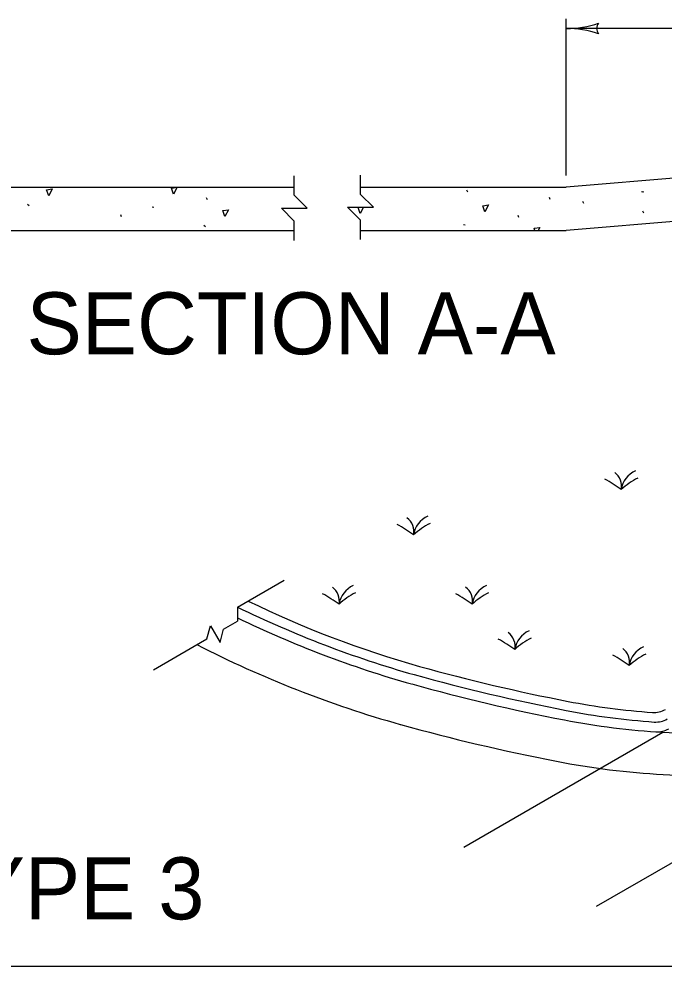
# Model space of a CAD drawing. Extents: x 1000 to 1107, y 1000 to 1121.
# Drawn here: x 1028.886 to 1031.386, y 1014.016 to 1017.684 of the extents above; entities that cross this region are included whole.
import ezdxf

# ---------------------------------------------------------------- set-up
doc = ezdxf.new("R2010")
doc.units = 0
doc.layers.add('Level 1', color=7, linetype='Continuous')
doc.layers.add('Level 2', color=7, linetype='Continuous')

msp = doc.modelspace()

# ---------------------------------------------------------------- linework, layer by layer
at = {"layer": 'Level 1'}
for p, q in [((1031.0069, 1017.0776), (1031.0069, 1017.6837)), ((1031.535, 1017.6469), (1031.0069, 1017.6469)), ((1033.5069, 1017.2402), (1031.0069, 1017.0319)), ((1033.5069, 1017.0736), (1031.0069, 1016.8652)), ((1028.8119, 1017.0319), (1029.9526, 1017.0319)), ((1030.2095, 1017.0319), (1031.0069, 1017.0319)), ((1030.6248, 1017.0124), (1030.6216, 1017.0206)), ((1029.6163, 1016.9829), (1029.6131, 1016.9911)), ((1030.9443, 1016.9841), (1030.9412, 1016.9923)), ((1031.2978, 1017.0151), (1031.304, 1017.0138)), ((1031.3017, 1017.0161), (1031.3079, 1017.0149)), ((1028.9193, 1016.9662), (1028.9255, 1016.9612)), ((1029.4021, 1016.9559), (1029.4084, 1016.9546)), ((1031.0743, 1016.9685), (1031.0712, 1016.9766)), ((1029.2834, 1016.9176), (1029.2803, 1016.9257)), ((1030.8232, 1016.9145), (1030.82, 1016.9226)), ((1031.3073, 1016.9315), (1031.3041, 1016.9396)), ((1029.6018, 1016.8853), (1029.608, 1016.8803)), ((1030.609, 1016.8875), (1030.6153, 1016.8862)), ((1028.8119, 1016.8652), (1029.9526, 1016.8652)), ((1030.2095, 1016.8652), (1031.0069, 1016.8652)), ((1029.733, 1015.4063), (1029.913, 1015.5103)), ((1029.733, 1015.4063), (1029.733, 1015.3519)), ((1029.4076, 1015.164), (1029.565, 1015.2549)), ((1031.1235, 1014.2477), (1032.666, 1015.1382)), ((1031.1023, 1014.9886), (1031.1028, 1014.9878)), ((1030.6095, 1014.4764), (1031.3809, 1014.9216)), ((1021.8941, 1014.0164), (1035.5, 1014.0164))]:
    msp.add_line(p, q, dxfattribs=at)
for points in [[(1029.9526, 1016.8259), (1029.9526, 1016.9009), (1029.9026, 1016.9509), (1030.0026, 1016.9509), (1029.9526, 1017.0009), (1029.9526, 1017.0759)], [(1030.2095, 1016.8293), (1030.2095, 1016.9043), (1030.1595, 1016.9543), (1030.2595, 1016.9543), (1030.2095, 1017.0043), (1030.2095, 1017.0793)], [(1029.0009, 1016.9991), (1028.9928, 1017.0224), (1029.0148, 1017.0256), (1029.0009, 1016.9991)], [(1029.4844, 1017.0055), (1029.4763, 1017.0287), (1029.4982, 1017.0319), (1029.4844, 1017.0055)], [(1030.8738, 1017.0298), (1030.8731, 1017.0319)], [(1030.8749, 1017.0319), (1030.8738, 1017.0298)], [(1030.2078, 1016.9307), (1030.1997, 1016.954), (1030.2021, 1016.9543)], [(1030.2203, 1016.9543), (1030.2078, 1016.9307)], [(1030.6913, 1016.9371), (1030.6831, 1016.9603), (1030.7051, 1016.9634), (1030.6913, 1016.9371)], [(1029.6834, 1016.9182), (1029.6753, 1016.9415), (1029.6973, 1016.9446), (1029.6834, 1016.9182)], [(1030.8849, 1016.8652), (1030.8822, 1016.873), (1030.9042, 1016.8761), (1030.8984, 1016.8652)], [(1029.565, 1015.2549), (1029.6138, 1015.2831), (1029.6274, 1015.3343), (1029.6649, 1015.2693), (1029.6787, 1015.3206), (1029.733, 1015.3519)]]:
    msp.add_lwpolyline(points, dxfattribs=at)
for centre, radius, start, end in [((1031.0069, 1018.0378), 0.3909, 269.9878, 270), ((1031.0069, 1018.0378), 0.3909, 270, 288.6688), ((1031.0069, 1017.256), 0.3909, 71.3472, 89.9939), ((1031.1556, 1017.6469), 0.0313, 138.7746, 220.8913), ((1031.1559, 1015.8744), 0.0655, 348.4633, 53.8876), ((1031.3119, 1015.8485), 0.0928, 113.1649, 172.0268), ((1030.896, 1015.4205), 0.5471, 53.6749, 61.6054), ((1031.4045, 1015.6661), 0.2685, 116.6646, 133.3645), ((1030.3509, 1015.6989), 0.0655, 348.4633, 53.8876), ((1030.5069, 1015.6729), 0.0928, 113.1649, 172.0268), ((1030.091, 1015.245), 0.5471, 53.6749, 61.6054), ((1030.5995, 1015.4905), 0.2685, 116.6646, 133.3645), ((1030.062, 1015.4304), 0.0655, 348.4633, 53.8876), ((1030.218, 1015.4045), 0.0928, 113.1649, 172.0268), ((1030.578, 1015.4304), 0.0655, 348.4633, 53.8876), ((1030.734, 1015.4045), 0.0928, 113.1649, 172.0268), ((1029.8021, 1014.9765), 0.5471, 53.6749, 61.6054), ((1030.3105, 1015.2221), 0.2685, 116.6646, 133.3645), ((1030.3181, 1014.9765), 0.5471, 53.6749, 61.6054), ((1030.8265, 1015.2221), 0.2685, 116.6646, 133.3645), ((1031.5165, 1019.05), 4.0568, 243.9197, 254.2845), ((1031.5162, 1019.003), 3.9753, 244.0031, 254.2609), ((1031.5165, 1019.05), 4.0944, 244.1769, 254.2845), ((1030.743, 1015.2549), 0.0655, 348.4633, 53.8876), ((1030.8991, 1015.229), 0.0928, 113.1649, 172.0268), ((1031.5165, 1019.05), 4.2572, 242.8768, 254.2845), ((1030.4832, 1014.801), 0.5471, 53.6749, 61.6054), ((1030.9916, 1015.0466), 0.2685, 116.6646, 133.3645), ((1031.1868, 1015.193), 0.0655, 348.4633, 53.8876), ((1031.3429, 1015.167), 0.0928, 113.1649, 172.0268), ((1031.4354, 1014.9847), 0.2685, 116.6646, 133.3645), ((1030.9269, 1014.7391), 0.5471, 53.6749, 61.6054), ((1032.47, 1022.5295), 7.6285, 254.55059, 258.99446), ((1032.47, 1022.5295), 7.6643, 254.469, 258.99446), ((1032.47, 1022.5295), 7.7019, 254.469, 258.99446), ((1032.47, 1022.5295), 7.8647, 254.469, 258.99446)]:
    msp.add_arc(centre, radius, start, end, dxfattribs=at)
at = {"layer": 'Level 2'}
for centre, radius, start, end in [((1031.5348, 1017.7546), 2.7629, 259.1277, 265.9676), ((1031.5413, 1017.7543), 2.7996, 258.9945, 266.0377), ((1031.3468, 1015.0871), 0.0888, 265.9676, 299.9923), ((1031.5413, 1017.7543), 2.8372, 258.9945, 266.7586), ((1031.354, 1015.05), 0.0888, 266.0377, 299.9923), ((1031.3596, 1015.0119), 0.0888, 266.2102, 299.9923), ((1031.5413, 1017.7543), 2.8372, 266.7586, 274.9399), ((1031.5413, 1017.7543), 3, 258.9945, 274.9399)]:
    msp.add_arc(centre, radius, start, end, dxfattribs=at)

# ---------------------------------------------------------------- texts
at = {"layer": 'Level 1'}
for s, p in [('SECTION A-A', (1028.9151, 1016.3852)), ('RAMP TYPE 3', (1027.482, 1014.1973))]:
    msp.add_text(s, height=0.24, dxfattribs=at).set_placement(p)

doc.saveas('drawing.dxf')
